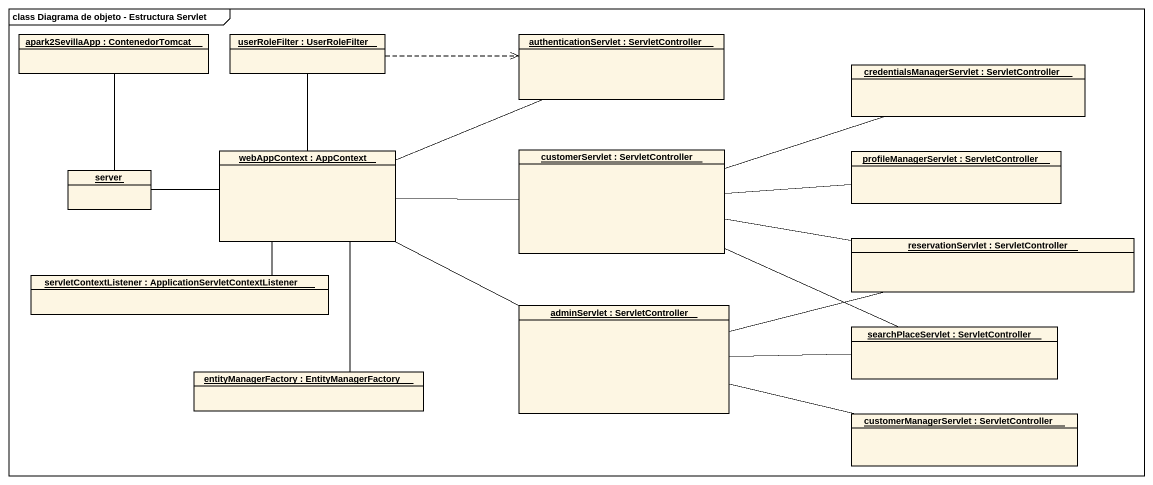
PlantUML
@startuml
mainframe class Diagrama de objeto - Estructura Servlet
hide circle
hide empty members
object "apark2SevillaApp : ContenedorTomcat" as apark2SevillaApp
object "userRoleFilter : UserRoleFilter" as userRoleFilter
object "authenticationServlet : ServletController" as authenticationServlet
object "credentialsManagerServlet : ServletController" as credentialsManagerServlet
object "webAppContext : AppContext" as webAppContext
object "customerServlet : ServletController" as customerServlet
object "profileManagerServlet : ServletController" as profileManagerServlet
object server
object "reservationServlet : ServletController" as reservationServlet
object "servletContextListener : ApplicationServletContextListener" as servletContextListener
object "adminServlet : ServletController" as adminServlet
object "searchPlaceServlet : ServletController" as searchPlaceServlet
object "entityManagerFactory : EntityManagerFactory" as entityManagerFactory
object "customerManagerServlet : ServletController" as customerManagerServlet
apark2SevillaApp -- server
userRoleFilter .right.> authenticationServlet
userRoleFilter -- webAppContext
credentialsManagerServlet -left- customerServlet
webAppContext -right- authenticationServlet
webAppContext -right- customerServlet
webAppContext -- servletContextListener
webAppContext -right- adminServlet
profileManagerServlet -left- customerServlet
server -right- webAppContext
reservationServlet -left- customerServlet
reservationServlet -left- adminServlet
searchPlaceServlet -left- customerServlet
searchPlaceServlet -left- adminServlet
entityManagerFactory -up- webAppContext
customerManagerServlet -left- adminServlet
@enduml
